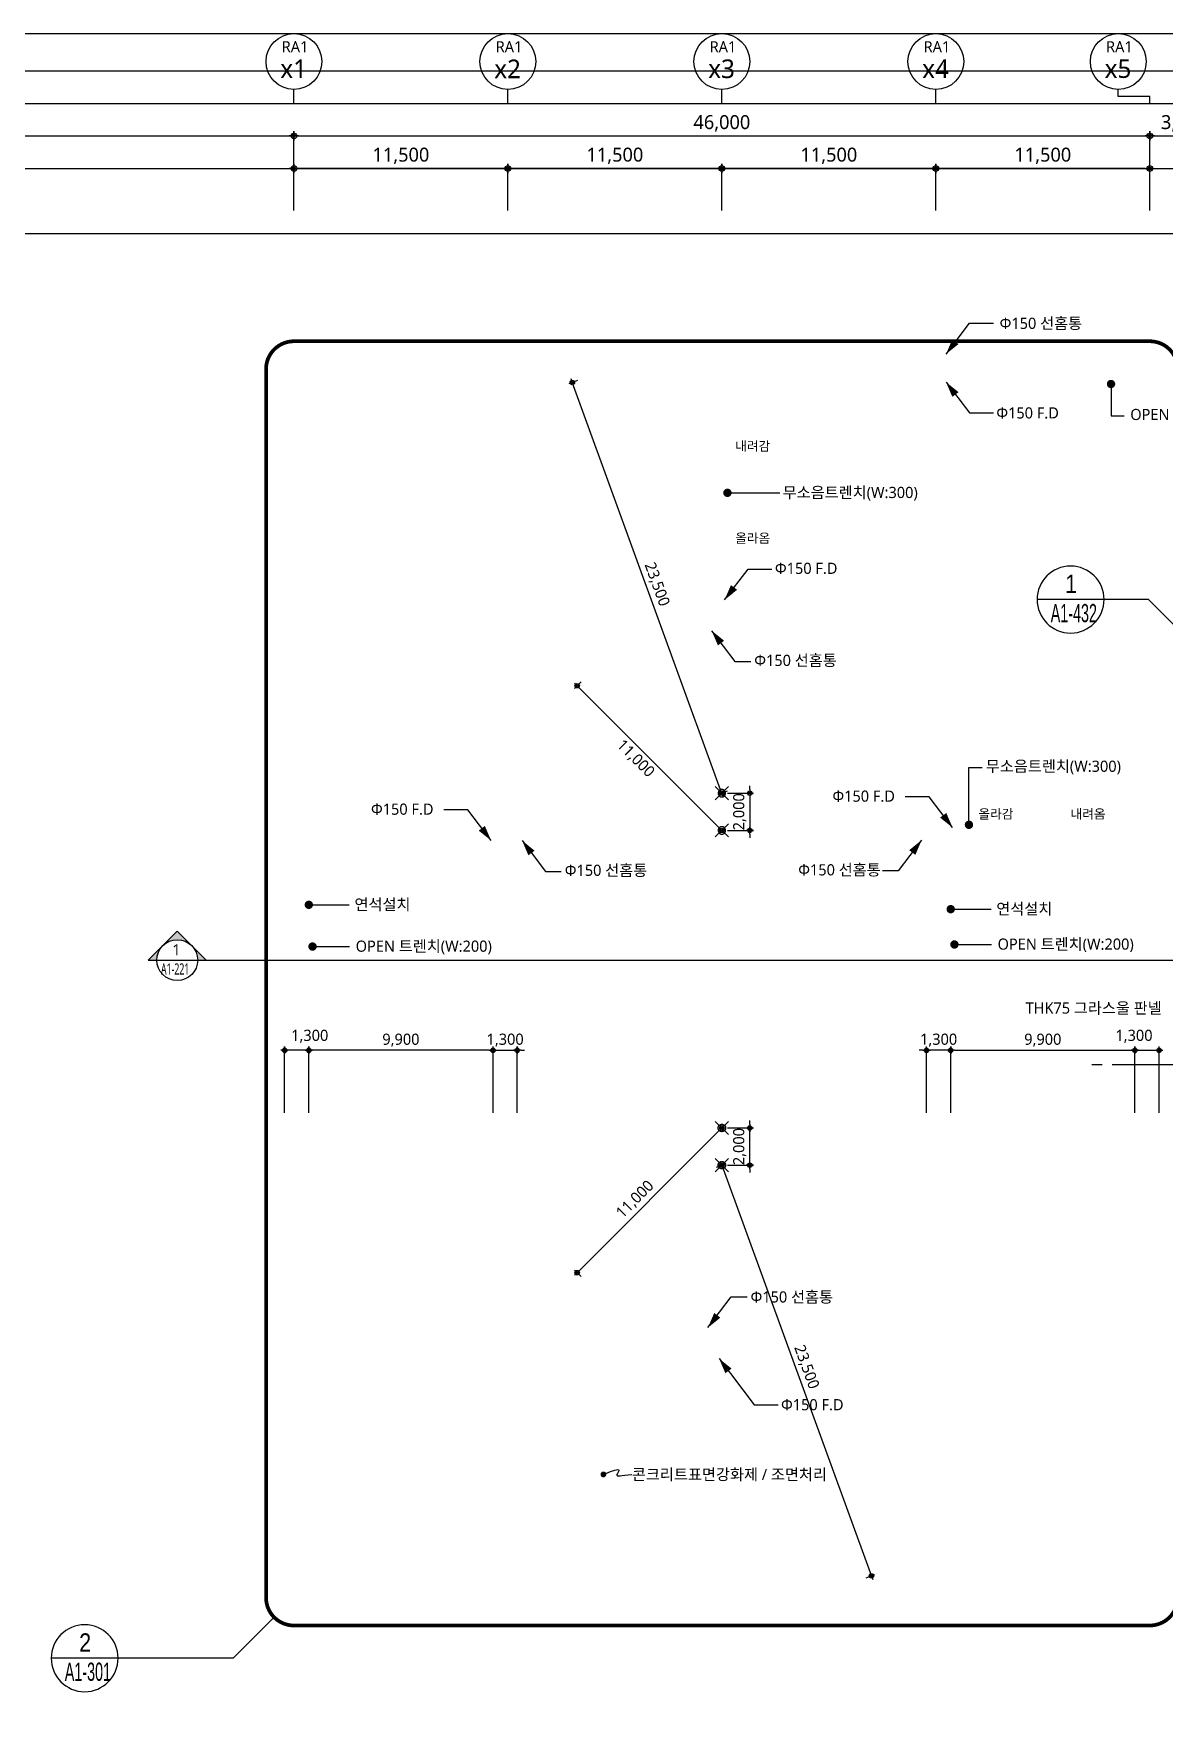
# Model space of a CAD drawing. Header units: millimetres. Extents: x 45782458 to 46215946, y 191740 to 1509539.
# Drawn here: x 45834283 to 45895054, y 670966 to 761440 of the extents above; entities that cross this region are included whole.
import ezdxf
from ezdxf.enums import TextEntityAlignment as Align

# ---------------------------------------------------------------- set-up
doc = ezdxf.new("R2010")
doc.units = ezdxf.units.MM
doc.header["$LTSCALE"] = 1000
doc.header["$MEASUREMENT"] = 0
doc.header["$PDSIZE"] = -10
doc.linetypes.add('HID', pattern=[2.5, 1.5, -1])
doc.linetypes.add('SYM$0$DASHDOT', pattern=[1, 0.5, -0.25, 0, -0.25])
doc.layers.get('0').update_dxf_attribs({"linetype": 'CONTINUOUS'})
doc.layers.get('Defpoints').update_dxf_attribs({"color": 171, "linetype": 'CONTINUOUS'})
for name, color, linetype in [('DIM', 7, 'CONTINUOUS'), ('LED', 7, 'CONTINUOUS'), ('NDIM', 7, 'CONTINUOUS'), ('SYM', 7, 'CONTINUOUS'), ('SYM(AXIS)', 7, 'CONTINUOUS'), ('SYM(STAIR)', 251, 'CONTINUOUS'), ('TEXT(AXIS)', 2, 'CONTINUOUS'), ('TEXT(MIN)', 7, 'CONTINUOUS'), ('TEXT(노트)', 7, 'CONTINUOUS'), ('구간정리', 6, 'CONTINUOUS'), ('구간정리-TEXT', 3, 'CONTINUOUS')]:
    doc.layers.add(name, color=color, linetype=linetype)
doc.styles.add('CGS', font='cgse', dxfattribs={"bigfont": 'cgs'})
doc.styles.add('SYM$0$ARIAL', font='arial.ttf')
doc.styles.add('SYM$0$돋움', font='', dxfattribs={"width": 0.9})
doc.styles.add('TE', font='malgun_0.ttf')
doc.styles.add('궁서체', font='')
doc.styles.add('나눔바른고딕', font='NanumBarunGothic.ttf')
doc.styles.get('SYM$0$돋움').set_extended_font_data('Dotum')
doc.styles.get('궁서체').set_extended_font_data('GungsuhChe')
doc.dimstyles.new('BA', dxfattribs={"dimscale": 500, "dimtxt": 3, "dimasz": 1, "dimexe": 1, "dimexo": 5, "dimgap": 0.9, "dimtad": 1, "dimdec": 0, "dimdsep": 46, "dimlunit": 6, "dimtxsty": 'TE', "dimblk": 'DDD', "dimcen": 2.5, "dimclrd": 256, "dimclre": 256, "dimclrt": 3, "dimazin": 2, "dimtfac": 1, "dimtdec": 0, "dimtix": 1, "dimtmove": 2, "dimatfit": 3, "dimldrblk": 'DDD', "dimfxl": 1, "dimtolj": 1, "dimtzin": 0, "dimarcsym": 2})
doc.dimstyles.new('CPDIM1', dxfattribs={"dimtxt": 3, "dimasz": 2.5, "dimexe": 1.25, "dimexo": 5, "dimgap": 1.5, "dimtad": 1, "dimdec": 0, "dimzin": 1, "dimdsep": 46, "dimlunit": 6, "dimtxsty": '궁서체', "dimblk1": 'Z_DOT', "dimblk2": 'Z_DOT', "dimsah": 1, "dimcen": 2.5, "dimadec": 0, "dimazin": 0, "dimtfac": 1, "dimtdec": 0, "dimtix": 1, "dimtmove": 2, "dimatfit": 3, "dimldrblk": 'Z_DOT', "dimfxl": 1, "dimtolj": 1, "dimtzin": 1, "dimarcsym": 0})

# ---------------------------------------------------------------- blocks, each defined once
blk = doc.blocks.new('DDD')
at = {"layer": 'DIM', "color": 0}
for p, q in [((-1, 0), (1, 0)), ((0, -1), (0, 1))]:
    blk.add_line(p, q, dxfattribs=at)
for radius in [0.6, 0.3]:
    blk.add_circle((0, 0), radius, dxfattribs=at)
blk = doc.blocks.new('*D235')
at = {"layer": 'Defpoints', "color": 0, "ltscale": 0.4, "transparency": 16777216}
for p in [(45882772, 754190), (45882772, 750690), (45894272, 750690)]:
    blk.add_point(p, dxfattribs=at)
at = {"layer": 'NDIM', "lineweight": -2, "ltscale": 0.4, "transparency": 16777216}
for p, q in [((45882772, 751940), (45882772, 754440)), ((45894022, 754190), (45883022, 754190)), ((45894272, 751940), (45894272, 754440))]:
    blk.add_line(p, q, dxfattribs=at)
at = {"layer": 'NDIM', "lineweight": -2, "ltscale": 0.4, "transparency": 16777216, "xscale": 250, "yscale": 250, "zscale": 250, "rotation": 180}
blk.add_blockref('DDD', (45882772, 754190), dxfattribs=at)
at = {"layer": 'NDIM', "lineweight": -2, "ltscale": 0.4, "transparency": 16777216, "xscale": 250, "yscale": 250, "zscale": 250}
blk.add_blockref('DDD', (45894272, 754190), dxfattribs=at)
at = {"layer": 'NDIM', "color": 3, "ltscale": 0.4, "transparency": 16777216, "insert": (45888522, 754868), "char_height": 750, "attachment_point": 5, "style": 'TE'}
blk.add_mtext('\\A1;11,500', dxfattribs=at)
blk = doc.blocks.new('*D236')
at = {"layer": 'Defpoints', "color": 0, "ltscale": 0.4, "transparency": 16777216}
for p in [(45871272, 754190), (45871272, 750690), (45882772, 750690)]:
    blk.add_point(p, dxfattribs=at)
at = {"layer": 'NDIM', "lineweight": -2, "ltscale": 0.4, "transparency": 16777216}
for p, q in [((45871272, 751940), (45871272, 754440)), ((45882522, 754190), (45871522, 754190)), ((45882772, 751940), (45882772, 754440))]:
    blk.add_line(p, q, dxfattribs=at)
at = {"layer": 'NDIM', "lineweight": -2, "ltscale": 0.4, "transparency": 16777216, "xscale": 250, "yscale": 250, "zscale": 250, "rotation": 180}
blk.add_blockref('DDD', (45871272, 754190), dxfattribs=at)
at = {"layer": 'NDIM', "lineweight": -2, "ltscale": 0.4, "transparency": 16777216, "xscale": 250, "yscale": 250, "zscale": 250}
blk.add_blockref('DDD', (45882772, 754190), dxfattribs=at)
at = {"layer": 'NDIM', "color": 3, "ltscale": 0.4, "transparency": 16777216, "insert": (45877022, 754868), "char_height": 750, "attachment_point": 5, "style": 'TE'}
blk.add_mtext('\\A1;11,500', dxfattribs=at)
blk = doc.blocks.new('*D237')
at = {"layer": 'Defpoints', "color": 0, "ltscale": 0.4, "transparency": 16777216}
for p in [(45859772, 754190), (45859772, 750690), (45871272, 750690)]:
    blk.add_point(p, dxfattribs=at)
at = {"layer": 'NDIM', "lineweight": -2, "ltscale": 0.4, "transparency": 16777216}
for p, q in [((45859772, 751940), (45859772, 754440)), ((45871022, 754190), (45860022, 754190)), ((45871272, 751940), (45871272, 754440))]:
    blk.add_line(p, q, dxfattribs=at)
at = {"layer": 'NDIM', "lineweight": -2, "ltscale": 0.4, "transparency": 16777216, "xscale": 250, "yscale": 250, "zscale": 250, "rotation": 180}
blk.add_blockref('DDD', (45859772, 754190), dxfattribs=at)
at = {"layer": 'NDIM', "lineweight": -2, "ltscale": 0.4, "transparency": 16777216, "xscale": 250, "yscale": 250, "zscale": 250}
blk.add_blockref('DDD', (45871272, 754190), dxfattribs=at)
at = {"layer": 'NDIM', "color": 3, "ltscale": 0.4, "transparency": 16777216, "insert": (45865522, 754868), "char_height": 750, "attachment_point": 5, "style": 'TE'}
blk.add_mtext('\\A1;11,500', dxfattribs=at)
blk = doc.blocks.new('*D238')
at = {"layer": 'Defpoints', "color": 0, "ltscale": 0.4, "transparency": 16777216}
for p in [(45848272, 754190), (45848272, 750690), (45859772, 750690)]:
    blk.add_point(p, dxfattribs=at)
at = {"layer": 'NDIM', "lineweight": -2, "ltscale": 0.4, "transparency": 16777216}
for p, q in [((45848272, 751940), (45848272, 754440)), ((45859522, 754190), (45848522, 754190)), ((45859772, 751940), (45859772, 754440))]:
    blk.add_line(p, q, dxfattribs=at)
at = {"layer": 'NDIM', "lineweight": -2, "ltscale": 0.4, "transparency": 16777216, "xscale": 250, "yscale": 250, "zscale": 250, "rotation": 180}
blk.add_blockref('DDD', (45848272, 754190), dxfattribs=at)
at = {"layer": 'NDIM', "lineweight": -2, "ltscale": 0.4, "transparency": 16777216, "xscale": 250, "yscale": 250, "zscale": 250}
blk.add_blockref('DDD', (45859772, 754190), dxfattribs=at)
at = {"layer": 'NDIM', "color": 3, "ltscale": 0.4, "transparency": 16777216, "insert": (45854022, 754868), "char_height": 750, "attachment_point": 5, "style": 'TE'}
blk.add_mtext('\\A1;11,500', dxfattribs=at)
blk = doc.blocks.new('*D239')
at = {"layer": 'Defpoints', "color": 0, "ltscale": 0.4, "transparency": 16777216}
for p in [(45894272, 755940), (45848272, 750690), (45894272, 750690)]:
    blk.add_point(p, dxfattribs=at)
at = {"layer": 'NDIM', "lineweight": -2, "ltscale": 0.4, "transparency": 16777216}
for p, q in [((45848272, 751940), (45848272, 756190)), ((45848522, 755940), (45894022, 755940)), ((45894272, 751940), (45894272, 756190))]:
    blk.add_line(p, q, dxfattribs=at)
at = {"layer": 'NDIM', "lineweight": -2, "ltscale": 0.4, "transparency": 16777216, "xscale": 250, "yscale": 250, "zscale": 250, "rotation": 180}
blk.add_blockref('DDD', (45848272, 755940), dxfattribs=at)
at = {"layer": 'NDIM', "lineweight": -2, "ltscale": 0.4, "transparency": 16777216, "xscale": 250, "yscale": 250, "zscale": 250}
blk.add_blockref('DDD', (45894272, 755940), dxfattribs=at)
at = {"layer": 'NDIM', "color": 3, "ltscale": 0.4, "transparency": 16777216, "insert": (45871272, 756616), "char_height": 750, "attachment_point": 5, "style": 'TE'}
blk.add_mtext('\\A1;46,000', dxfattribs=at)
blk = doc.blocks.new('*D240')
at = {"layer": 'Defpoints', "color": 0, "ltscale": 0.4, "transparency": 16777216}
for p in [(45897972, 755940), (45894272, 750690), (45897972, 750690)]:
    blk.add_point(p, dxfattribs=at)
at = {"layer": 'NDIM', "lineweight": -2, "ltscale": 0.4, "transparency": 16777216}
for p, q in [((45894272, 751940), (45894272, 756190)), ((45894522, 755940), (45897722, 755940)), ((45897972, 751940), (45897972, 756190))]:
    blk.add_line(p, q, dxfattribs=at)
at = {"layer": 'NDIM', "lineweight": -2, "ltscale": 0.4, "transparency": 16777216, "xscale": 250, "yscale": 250, "zscale": 250, "rotation": 180}
blk.add_blockref('DDD', (45894272, 755940), dxfattribs=at)
at = {"layer": 'NDIM', "lineweight": -2, "ltscale": 0.4, "transparency": 16777216, "xscale": 250, "yscale": 250, "zscale": 250}
blk.add_blockref('DDD', (45897972, 755940), dxfattribs=at)
at = {"layer": 'NDIM', "color": 3, "ltscale": 0.4, "transparency": 16777216, "insert": (45896122, 756616), "char_height": 750, "attachment_point": 5, "style": 'TE'}
blk.add_mtext('\\A1;3,700', dxfattribs=at)
blk = doc.blocks.new('A$C2F20087E')
at = {"layer": 'SYM(AXIS)'}
blk.add_line((600, 0), (600, 300), dxfattribs=at)
blk.add_circle((600, 900), 600, dxfattribs=at)
blk = doc.blocks.new('Z_DOT')
at = {"layer": 'DIM', "color": 0}
for p, q in [((-1, 0), (1, 0)), ((0, -1), (0, 1))]:
    blk.add_line(p, q, dxfattribs=at)
for radius in [0.5, 0.25]:
    blk.add_circle((0, 0), radius, dxfattribs=at)
blk = doc.blocks.new('A$C3FE61B3A')
at = {"layer": 'SYM(STAIR)', "color": 2, "linetype": 'HID'}
for points in [[(0, 707), (707, 0)], [(0, 0), (707, 707)]]:
    blk.add_lwpolyline(points, dxfattribs=at)
blk.add_circle((354, 354), 200, dxfattribs=at)
blk = doc.blocks.new('*D1123')
at = {"layer": 'Defpoints', "color": 0, "ltscale": 0.4, "transparency": 16777216}
for p in [(45871272, 702601), (45863494, 694823), (45863494, 694823)]:
    blk.add_point(p, dxfattribs=at)
at = {"layer": 'NDIM', "lineweight": -2, "ltscale": 0.4, "transparency": 16777216}
for p, q in [((45871131, 702460), (45863636, 694965)), ((45871484, 702389), (45871414, 702460)), ((45863706, 694611), (45863636, 694682))]:
    blk.add_line(p, q, dxfattribs=at)
at = {"layer": 'NDIM', "lineweight": -2, "ltscale": 0.4, "transparency": 16777216, "xscale": 200, "yscale": 200, "zscale": 200}
for p, rotation in [((45871272, 702601), 44.99998819458615), ((45863494, 694823), 224.9999881945861)]:
    blk.add_blockref('DDD', p, dxfattribs=dict(at, rotation=rotation))
at = {"layer": 'NDIM', "color": 3, "ltscale": 0.4, "transparency": 16777216, "insert": (45866622, 698749), "char_height": 600, "attachment_point": 5, "rotation": 44.99999, "style": 'TE'}
blk.add_mtext('\\A1;11,000', dxfattribs=at)
blk = doc.blocks.new('*D1124')
at = {"layer": 'Defpoints', "color": 0, "ltscale": 0.4, "transparency": 16777216}
for p in [(45871272, 702601), (45872772, 702601), (45871272, 700601)]:
    blk.add_point(p, dxfattribs=at)
at = {"layer": 'NDIM', "lineweight": -2, "ltscale": 0.4, "transparency": 16777216}
for p, q in [((45872772, 702801), (45872772, 703001)), ((45871572, 702601), (45872972, 702601)), ((45872772, 700601), (45872772, 702601)), ((45871572, 700601), (45872972, 700601)), ((45872772, 700401), (45872772, 700201))]:
    blk.add_line(p, q, dxfattribs=at)
at = {"layer": 'NDIM', "lineweight": -2, "ltscale": 0.4, "transparency": 16777216, "xscale": 200, "yscale": 200, "zscale": 200}
for p, rotation in [((45872772, 702601), 270), ((45872772, 700601), 90)]:
    blk.add_blockref('DDD', p, dxfattribs=dict(at, rotation=rotation))
at = {"layer": 'NDIM', "color": 3, "ltscale": 0.4, "transparency": 16777216, "insert": (45872232, 701601), "char_height": 600, "attachment_point": 5, "rotation": 90, "style": 'TE'}
blk.add_mtext('\\A1;2,000', dxfattribs=at)
blk = doc.blocks.new('*D1125')
at = {"layer": 'Defpoints', "color": 0, "ltscale": 0.4, "transparency": 16777216}
for p in [(45871272, 700601), (45879310, 678519), (45879310, 678519)]:
    blk.add_point(p, dxfattribs=at)
at = {"layer": 'NDIM', "lineweight": -2, "ltscale": 0.4, "transparency": 16777216}
for p, q in [((45870990, 700499), (45871084, 700533)), ((45871341, 700413), (45879241, 678706)), ((45879028, 678416), (45879122, 678450))]:
    blk.add_line(p, q, dxfattribs=at)
at = {"layer": 'NDIM', "lineweight": -2, "ltscale": 0.4, "transparency": 16777216, "xscale": 200, "yscale": 200, "zscale": 200}
for p, rotation in [((45871272, 700601), 109.9999475570567), ((45879310, 678519), 289.9999475570568)]:
    blk.add_blockref('DDD', p, dxfattribs=dict(at, rotation=rotation))
at = {"layer": 'NDIM', "color": 3, "ltscale": 0.4, "transparency": 16777216, "insert": (45875799, 689745), "char_height": 600, "attachment_point": 5, "rotation": 289.99995, "style": 'TE'}
blk.add_mtext('\\A1;23,500', dxfattribs=at)
blk = doc.blocks.new('*D1126')
at = {"layer": 'Defpoints', "color": 0, "ltscale": 0.4, "transparency": 16777216}
for p in [(45863494, 726380), (45863494, 726380), (45871272, 718601)]:
    blk.add_point(p, dxfattribs=at)
at = {"layer": 'NDIM', "lineweight": -2, "ltscale": 0.4, "transparency": 16777216}
for p, q in [((45863706, 726592), (45863636, 726521)), ((45871131, 718743), (45863636, 726238)), ((45871484, 718813), (45871414, 718743))]:
    blk.add_line(p, q, dxfattribs=at)
at = {"layer": 'NDIM', "lineweight": -2, "ltscale": 0.4, "transparency": 16777216, "xscale": 200, "yscale": 200, "zscale": 200}
for p, rotation in [((45863494, 726380), 135.0000118054139), ((45871272, 718601), 315.0000118054139)]:
    blk.add_blockref('DDD', p, dxfattribs=dict(at, rotation=rotation))
at = {"layer": 'NDIM', "color": 3, "ltscale": 0.4, "transparency": 16777216, "insert": (45866622, 722453), "char_height": 600, "attachment_point": 5, "rotation": 315.00001, "style": 'TE'}
blk.add_mtext('\\A1;11,000', dxfattribs=at)
blk = doc.blocks.new('*D1127')
at = {"layer": 'Defpoints', "color": 0, "ltscale": 0.4, "transparency": 16777216}
for p in [(45871272, 720601), (45871272, 718601), (45872772, 718601)]:
    blk.add_point(p, dxfattribs=at)
at = {"layer": 'NDIM', "lineweight": -2, "ltscale": 0.4, "transparency": 16777216}
for p, q in [((45871572, 720601), (45872972, 720601)), ((45872772, 720801), (45872772, 721001)), ((45872772, 720601), (45872772, 718601)), ((45871572, 718601), (45872972, 718601)), ((45872772, 718401), (45872772, 718201))]:
    blk.add_line(p, q, dxfattribs=at)
at = {"layer": 'NDIM', "lineweight": -2, "ltscale": 0.4, "transparency": 16777216, "xscale": 200, "yscale": 200, "zscale": 200}
for p, rotation in [((45872772, 720601), 270), ((45872772, 718601), 90)]:
    blk.add_blockref('DDD', p, dxfattribs=dict(at, rotation=rotation))
at = {"layer": 'NDIM', "color": 3, "ltscale": 0.4, "transparency": 16777216, "insert": (45872232, 719601), "char_height": 600, "attachment_point": 5, "rotation": 90, "style": 'TE'}
blk.add_mtext('\\A1;2,000', dxfattribs=at)
blk = doc.blocks.new('*D1128')
at = {"layer": 'Defpoints', "color": 0, "ltscale": 0.4, "transparency": 16777216}
for p in [(45863235, 742684), (45863235, 742684), (45871272, 720601)]:
    blk.add_point(p, dxfattribs=at)
at = {"layer": 'NDIM', "lineweight": -2, "ltscale": 0.4, "transparency": 16777216}
for p, q in [((45871204, 720789), (45863303, 742496)), ((45863517, 742787), (45863423, 742753)), ((45871554, 720704), (45871460, 720670))]:
    blk.add_line(p, q, dxfattribs=at)
at = {"layer": 'NDIM', "lineweight": -2, "ltscale": 0.4, "transparency": 16777216, "xscale": 200, "yscale": 200, "zscale": 200}
for p, rotation in [((45863235, 742684), 109.9999475570567), ((45871272, 720601), 289.9999475570568)]:
    blk.add_blockref('DDD', p, dxfattribs=dict(at, rotation=rotation))
at = {"layer": 'NDIM', "color": 3, "ltscale": 0.4, "transparency": 16777216, "insert": (45867761, 731827), "char_height": 600, "attachment_point": 5, "rotation": 289.99995, "style": 'TE'}
blk.add_mtext('\\A1;23,500', dxfattribs=at)
blk = doc.blocks.new('*D1129')
at = {"layer": 'Defpoints', "color": 0, "ltscale": 0.4, "transparency": 16777216}
for p in [(45893472, 706779), (45883572, 703113), (45893472, 703113)]:
    blk.add_point(p, dxfattribs=at)
at = {"layer": 'NDIM', "lineweight": -2, "ltscale": 0.4, "transparency": 16777216}
for p, q in [((45883572, 703413), (45883572, 706979)), ((45883772, 706779), (45893272, 706779)), ((45893472, 703413), (45893472, 706979))]:
    blk.add_line(p, q, dxfattribs=at)
at = {"layer": 'NDIM', "lineweight": -2, "ltscale": 0.4, "transparency": 16777216, "xscale": 200, "yscale": 200, "zscale": 200, "rotation": 180}
blk.add_blockref('DDD', (45883572, 706779), dxfattribs=at)
at = {"layer": 'NDIM', "lineweight": -2, "ltscale": 0.4, "transparency": 16777216, "xscale": 200, "yscale": 200, "zscale": 200}
blk.add_blockref('DDD', (45893472, 706779), dxfattribs=at)
at = {"layer": 'NDIM', "color": 3, "ltscale": 0.4, "transparency": 16777216, "insert": (45888522, 707320), "char_height": 600, "attachment_point": 5, "style": 'TE'}
blk.add_mtext('\\A1;9,900', dxfattribs=at)
blk = doc.blocks.new('*D1130')
at = {"layer": 'Defpoints', "color": 0, "ltscale": 0.4, "transparency": 16777216}
for p in [(45882272, 706779), (45882272, 703113), (45883572, 703113)]:
    blk.add_point(p, dxfattribs=at)
at = {"layer": 'NDIM', "lineweight": -2, "ltscale": 0.4, "transparency": 16777216}
for p, q in [((45882072, 706779), (45881872, 706779)), ((45882272, 703413), (45882272, 706979)), ((45883572, 706779), (45882272, 706779)), ((45883572, 703413), (45883572, 706979)), ((45883772, 706779), (45883972, 706779))]:
    blk.add_line(p, q, dxfattribs=at)
at = {"layer": 'NDIM', "lineweight": -2, "ltscale": 0.4, "transparency": 16777216, "xscale": 200, "yscale": 200, "zscale": 200}
blk.add_blockref('DDD', (45882272, 706779), dxfattribs=at)
at = {"layer": 'NDIM', "lineweight": -2, "ltscale": 0.4, "transparency": 16777216, "xscale": 200, "yscale": 200, "zscale": 200, "rotation": 180}
blk.add_blockref('DDD', (45883572, 706779), dxfattribs=at)
at = {"layer": 'NDIM', "color": 3, "ltscale": 0.4, "transparency": 16777216, "insert": (45882922, 707321), "char_height": 600, "attachment_point": 5, "style": 'TE'}
blk.add_mtext('\\A1;1,300', dxfattribs=at)
blk = doc.blocks.new('*D1131')
at = {"layer": 'Defpoints', "color": 0, "ltscale": 0.4, "transparency": 16777216}
for p in [(45894772, 706779), (45893472, 703113), (45894772, 703113)]:
    blk.add_point(p, dxfattribs=at)
at = {"layer": 'NDIM', "lineweight": -2, "ltscale": 0.4, "transparency": 16777216}
for p, q in [((45893472, 703413), (45893472, 706979)), ((45893672, 706779), (45894572, 706779)), ((45894772, 703413), (45894772, 706979))]:
    blk.add_line(p, q, dxfattribs=at)
at = {"layer": 'NDIM', "lineweight": -2, "ltscale": 0.4, "transparency": 16777216, "xscale": 200, "yscale": 200, "zscale": 200, "rotation": 180}
blk.add_blockref('DDD', (45893472, 706779), dxfattribs=at)
at = {"layer": 'NDIM', "lineweight": -2, "ltscale": 0.4, "transparency": 16777216, "xscale": 200, "yscale": 200, "zscale": 200}
blk.add_blockref('DDD', (45894772, 706779), dxfattribs=at)
at = {"layer": 'NDIM', "color": 3, "ltscale": 0.4, "transparency": 16777216, "insert": (45893422, 707529), "char_height": 600, "attachment_point": 5, "style": 'TE'}
blk.add_mtext('\\A1;1,300', dxfattribs=at)
blk = doc.blocks.new('*D1120')
at = {"layer": 'Defpoints', "color": 0, "ltscale": 0.4, "transparency": 16777216}
for p in [(45849072, 706779), (45849072, 703113), (45858972, 703113)]:
    blk.add_point(p, dxfattribs=at)
at = {"layer": 'NDIM', "lineweight": -2, "ltscale": 0.4, "transparency": 16777216}
for p, q in [((45849072, 703413), (45849072, 706979)), ((45858772, 706779), (45849272, 706779)), ((45858972, 703413), (45858972, 706979))]:
    blk.add_line(p, q, dxfattribs=at)
at = {"layer": 'NDIM', "lineweight": -2, "ltscale": 0.4, "transparency": 16777216, "xscale": 200, "yscale": 200, "zscale": 200, "rotation": 180}
blk.add_blockref('DDD', (45849072, 706779), dxfattribs=at)
at = {"layer": 'NDIM', "lineweight": -2, "ltscale": 0.4, "transparency": 16777216, "xscale": 200, "yscale": 200, "zscale": 200}
blk.add_blockref('DDD', (45858972, 706779), dxfattribs=at)
at = {"layer": 'NDIM', "color": 3, "ltscale": 0.4, "transparency": 16777216, "insert": (45854022, 707320), "char_height": 600, "attachment_point": 5, "style": 'TE'}
blk.add_mtext('\\A1;9,900', dxfattribs=at)
blk = doc.blocks.new('*D1121')
at = {"layer": 'Defpoints', "color": 0, "ltscale": 0.4, "transparency": 16777216}
for p in [(45860272, 706779), (45858972, 703113), (45860272, 703113)]:
    blk.add_point(p, dxfattribs=at)
at = {"layer": 'NDIM', "lineweight": -2, "ltscale": 0.4, "transparency": 16777216}
for p, q in [((45858772, 706779), (45858572, 706779)), ((45858972, 703413), (45858972, 706979)), ((45858972, 706779), (45860272, 706779)), ((45860272, 703413), (45860272, 706979)), ((45860472, 706779), (45860672, 706779))]:
    blk.add_line(p, q, dxfattribs=at)
at = {"layer": 'NDIM', "lineweight": -2, "ltscale": 0.4, "transparency": 16777216, "xscale": 200, "yscale": 200, "zscale": 200}
blk.add_blockref('DDD', (45858972, 706779), dxfattribs=at)
at = {"layer": 'NDIM', "lineweight": -2, "ltscale": 0.4, "transparency": 16777216, "xscale": 200, "yscale": 200, "zscale": 200, "rotation": 180}
blk.add_blockref('DDD', (45860272, 706779), dxfattribs=at)
at = {"layer": 'NDIM', "color": 3, "ltscale": 0.4, "transparency": 16777216, "insert": (45859622, 707321), "char_height": 600, "attachment_point": 5, "style": 'TE'}
blk.add_mtext('\\A1;1,300', dxfattribs=at)
blk = doc.blocks.new('*D1122')
at = {"layer": 'Defpoints', "color": 0, "ltscale": 0.4, "transparency": 16777216}
for p in [(45847772, 706779), (45847772, 703113), (45849072, 703113)]:
    blk.add_point(p, dxfattribs=at)
at = {"layer": 'NDIM', "lineweight": -2, "ltscale": 0.4, "transparency": 16777216}
for p, q in [((45847772, 703413), (45847772, 706979)), ((45848872, 706779), (45847972, 706779)), ((45849072, 703413), (45849072, 706979))]:
    blk.add_line(p, q, dxfattribs=at)
at = {"layer": 'NDIM', "lineweight": -2, "ltscale": 0.4, "transparency": 16777216, "xscale": 200, "yscale": 200, "zscale": 200, "rotation": 180}
blk.add_blockref('DDD', (45847772, 706779), dxfattribs=at)
at = {"layer": 'NDIM', "lineweight": -2, "ltscale": 0.4, "transparency": 16777216, "xscale": 200, "yscale": 200, "zscale": 200}
blk.add_blockref('DDD', (45849072, 706779), dxfattribs=at)
at = {"layer": 'NDIM', "color": 3, "ltscale": 0.4, "transparency": 16777216, "insert": (45849122, 707529), "char_height": 600, "attachment_point": 5, "style": 'TE'}
blk.add_mtext('\\A1;1,300', dxfattribs=at)
blk = doc.blocks.new('SYM$0$det-tar-wi')
at = {"layer": '구간정리', "ltscale": 0.2}
blk.add_line((0, 0), (11, 0), dxfattribs=at)
blk.add_circle((5.5, 0), 5.5, dxfattribs=at)
at = {"layer": '구간정리-TEXT', "color": 3, "style": 'SYM$0$ARIAL'}
blk.add_attdef('2', text='', height=3, dxfattribs=at).set_placement((5.5, 2.58), align=Align.MIDDLE_CENTER)
at = {"layer": '구간정리-TEXT', "color": 3, "style": 'SYM$0$ARIAL', "width": 0.6}
blk.add_attdef('A1.00', text='', height=3, dxfattribs=at).set_placement((5.57, -2.22), align=Align.MIDDLE_CENTER)

msp = doc.modelspace()

# ---------------------------------------------------------------- hatches: boundary and pattern name
at = {"layer": 'SYM'}
h = msp.add_hatch(color=256, dxfattribs=at)
h.paths.add_polyline_path([(45841998.8, 713182), (45841221, 712404.2, -0.4142136), (45842776.6, 712404.2)])
h.paths.add_polyline_path([(45841221, 712404.2), (45840443.1, 711626.3), (45840898.8, 711626.3, -0.1989124)])
h.paths.add_polyline_path([(45842776.6, 712404.2, -0.1989124), (45843098.8, 711626.3), (45843554.4, 711626.3)])

# ---------------------------------------------------------------- linework, layer by layer
msp.add_line((45840898.8, 711626.3), (45843098.8, 711626.3))
at = {"layer": 'Defpoints'}
msp.add_line((45853593.1, 711626.3), (45966972.3, 711626.3), dxfattribs=at)
for points in [[(45977722.3, 623740.2), (45801022.3, 623740.2), (45801022.3, 761440.2), (45977722.3, 761440.2)], [(45975722.3, 625740.2), (45803022.3, 625740.2), (45803022.3, 759440.2), (45975722.3, 759440.2)], [(45973972.3, 627490.2), (45804772.3, 627490.2), (45804772.3, 757690.2), (45973972.3, 757690.2)], [(45972222.3, 629240.2), (45806522.3, 629240.2), (45806522.3, 755940.2), (45972222.3, 755940.2)], [(45970472.3, 630990.2), (45808272.3, 630990.2), (45808272.3, 754190.2), (45970472.3, 754190.2)], [(45966972.3, 634490.2), (45811772.3, 634490.2), (45811772.3, 750690.2), (45966972.3, 750690.2)], [(45966972.3, 634490.2), (45824022.3, 634490.2), (45824022.3, 750690.2), (45966972.3, 750690.2)]]:
    msp.add_lwpolyline(points, close=True, dxfattribs=at)
at = {"layer": 'LED'}
for points in [[(45883322.3, 744213.8), (45884577, 745866.5), (45885864.9, 745866.5)], [(45883322.3, 742701.3), (45884577, 741048.6), (45885864.9, 741048.6)], [(45871422.3, 731000.4), (45872677, 732653.1), (45873964.9, 732653.1)], [(45870722.3, 729337.9), (45871977, 727685.2), (45872825.1, 727685.2)], [(45883672.3, 718751.3), (45882417.6, 720404), (45881129.7, 720404)], [(45858872.3, 718051.4), (45857617.6, 719704.1), (45856329.7, 719704.1)], [(45860534.8, 718051.4), (45861789.5, 716398.7), (45862637.6, 716398.7)], [(45882009.8, 718076.3), (45880755.1, 716423.6), (45879907, 716423.6)], [(45870522.3, 691864.8), (45871777, 693517.5), (45872625.1, 693517.5)], [(45871122.3, 690202.3), (45873004.3, 687723.2), (45874292.3, 687723.2)], [(45864906.5, 683972.7), (45865278.4, 684127.8), (45865525, 684211.4), (45865668.6, 684237.1), (45865731.8, 684218.3), (45865737.2, 684168.5), (45865707.3, 684101.1), (45865664.6, 684029.7), (45865631.7, 683967.6), (45865627.1, 683925.5), (45865654.1, 683902.7), (45865711.9, 683895.7), (45865799.8, 683900.9), (45865917.1, 683914.7), (45866063, 683933.7), (45866236.7, 683954.2), (45866437.7, 683972.7)]]:
    msp.add_lwpolyline(points, dxfattribs=at)
at = {"layer": 'LED', "const_width": 156.2}
msp.add_lwpolyline([(45864906.5, 684050.8, -1), (45864906.5, 683894.6, -1)], format="xyb", close=True, dxfattribs=at)
at = {"layer": 'LED'}
for points in [[(45883322.3, 744213.8), (45883992.1, 744751.6), (45883660.3, 745003.5)], [(45883322.3, 742701.3), (45883992.1, 742163.6), (45883660.3, 741911.6)], [(45871422.3, 731000.4), (45872092.1, 731538.2), (45871760.3, 731790.1)], [(45870722.3, 729337.9), (45871392.1, 728800.2), (45871060.3, 728548.2)], [(45883672.3, 718751.3), (45883002.5, 719289.1), (45883334.4, 719541)], [(45858872.3, 718051.4), (45858202.5, 718589.1), (45858534.4, 718841.1)], [(45860534.8, 718051.4), (45861204.6, 717513.6), (45860872.8, 717261.6)], [(45882009.8, 718076.3), (45881340, 717538.6), (45881671.9, 717286.6)], [(45870522.3, 691864.8), (45871192.1, 692402.5), (45870860.3, 692654.5)], [(45871122.3, 690202.3), (45871792.1, 689664.5), (45871460.3, 689412.6)]]:
    msp.add_solid(points, dxfattribs=at)
at = {"layer": 'SYM'}
for p, q in [((45840443.1, 711626.3), (45841998.8, 713182)), ((45843554.4, 711626.3), (45841998.8, 713182)), ((45840443.1, 711626.3), (45840898.8, 711626.3)), ((45843098.8, 711626.3), (45853593.1, 711626.3)), ((45854143.1, 711626.3), (45854693.1, 711626.3)), ((45891708.5, 705995), (45891158.5, 705995)), ((45901446.9, 705995), (45892258.5, 705995))]:
    msp.add_line(p, q, dxfattribs=at)
msp.add_circle((45841998.8, 711626.3), 1100, dxfattribs=at)
at = {"layer": 'SYM(AXIS)'}
msp.add_lwpolyline([(45894272.3, 757690.2), (45894272.3, 758065.2), (45892579, 758065.2), (45892579, 758440.2)], dxfattribs=at)
msp.add_circle((45892579, 759940.2), 1500, dxfattribs=at)
at = {"layer": '구간정리', "linetype": 'SYM$0$DASHDOT', "ltscale": 2, "const_width": 200}
msp.add_lwpolyline([(45894272.3, 675851.3), (45848272.3, 675851.3, -0.4142136), (45846772.3, 677351.3), (45846772.3, 743401.3, -0.4142136), (45848272.3, 744901.3), (45894272.3, 744901.3, -0.4142136), (45895772.3, 743401.3), (45895772.3, 677351.3, -0.4142136)], format="xyb", close=True, dxfattribs=at)
at = {"layer": '구간정리', "ltscale": 0.2}
for points in [[(45896627.7, 728595.9), (45894209.8, 731013.8), (45891815.4, 731013.8)], [(45847211.7, 676290.7), (45845013.6, 674092.6), (45838823.5, 674092.6)]]:
    msp.add_lwpolyline(points, dxfattribs=at)

# ---------------------------------------------------------------- block references
at = {"xscale": 2.500000000000013, "yscale": 2.500000000000013, "zscale": 2.500000000000013}
for p in [(45846772.3, 757690.2), (45858272.3, 757690.2), (45869772.3, 757690.2), (45881272.3, 757690.2)]:
    msp.add_blockref('A$C2F20087E', p, dxfattribs=at)
at = {"xscale": -1, "rotation": 180}
for p in [(45870918.6, 720954.9), (45870918.7, 718954.9)]:
    msp.add_blockref('A$C3FE61B3A', p, dxfattribs=at)
for p in [(45870918.7, 702247.8), (45870918.6, 700247.8)]:
    msp.add_blockref('A$C3FE61B3A', p)
at = {"layer": '구간정리'}
ref = msp.add_blockref('SYM$0$det-tar-wi', (45891815.4, 731013.8), dxfattribs=dict(at, xscale=-327.2727272727273, yscale=327.2727272727273, zscale=327.2727272727273))
ref.add_attrib('A1.00', 'A1-432', dxfattribs={"layer": '구간정리-TEXT', "color": 3, "height": 981.82, "style": 'SYM$0$돋움', "width": 0.6}).set_placement((45890190, 730286.2), align=Align.MIDDLE_CENTER)
ref.add_attrib('2', '1', dxfattribs={"layer": '구간정리-TEXT', "color": 3, "height": 981.8, "style": 'SYM$0$돋움', "width": 0.9}).set_placement((45890042.9, 731859.3), align=Align.MIDDLE_CENTER)
ref = msp.add_blockref('SYM$0$det-tar-wi', (45838823.5, 674092.6), dxfattribs=dict(at, xscale=-327.2727272727273, yscale=327.2727272727273, zscale=327.2727272727273))
ref.add_attrib('A1.00', 'A1-301', dxfattribs={"layer": '구간정리-TEXT', "color": 3, "height": 981.82, "style": 'SYM$0$돋움', "width": 0.6}).set_placement((45837198.1, 673365), align=Align.MIDDLE_CENTER)
ref.add_attrib('2', '2', dxfattribs={"layer": '구간정리-TEXT', "color": 3, "height": 981.8, "style": 'SYM$0$돋움', "width": 0.9}).set_placement((45837051.1, 674938), align=Align.MIDDLE_CENTER)

# ---------------------------------------------------------------- texts
at = {"layer": 'TEXT(AXIS)', "style": '나눔바른고딕'}
for p in [(45848331.7, 760734.7), (45859831.7, 760734.7), (45871331.7, 760734.7), (45882831.7, 760734.7), (45892638.4, 760734.7)]:
    msp.add_text('RA1', height=600, dxfattribs=at).set_placement(p, align=Align.MIDDLE_CENTER)
for s, p in [('x1', (45848255.6, 759552.7)), ('x2', (45859755.6, 759552.7)), ('x3', (45871255.6, 759552.7)), ('x4', (45882755.6, 759552.7)), ('x5', (45892562.3, 759552.7))]:
    msp.add_text(s, height=1000, dxfattribs=at).set_placement(p, align=Align.MIDDLE)
at = {"layer": 'TEXT(MIN)', "style": '나눔바른고딕'}
for s, p in [('Φ150 선홈통', (45890634.1, 745866.5)), ('Φ150 선홈통', (45877447.6, 727743.5)), ('Φ150 선홈통', (45867260.1, 716456.9)), ('Φ150 선홈통', (45879811.5, 716481.9)), ('THK75 그라스울 판넬', (45894912.3, 709048.8, 0.5)), ('Φ150 선홈통', (45877247.6, 693517.5))]:
    msp.add_text(s, height=600, dxfattribs=at).set_placement(p, align=Align.MIDDLE_RIGHT)
for s, height, p in [('Φ150 F.D', 600, (45886026.3, 741048.6)), ('OPEN 트렌치(W:200)', 600, (45893221.8, 740964.1)), ('내려감', 500, (45871989.6, 739265)), ('내려감', 500, (45871989.6, 739265)), ('무소음트렌치(W:300)', 600, (45874538.3, 736771.6)), ('올라옴', 500, (45871989.6, 734315)), ('올라옴', 500, (45871989.6, 734315)), ('Φ150 F.D', 600, (45874126.3, 732693.1)), ('무소음트렌치(W:300)', 600, (45885458.7, 722051.2)), ('Φ150 F.D', 600, (45877215.2, 720444)), ('Φ150 F.D', 600, (45852415.2, 719744)), ('올라감', 500, (45885061.1, 719483.5)), ('올라감', 500, (45885061.1, 719483.5)), ('내려옴', 500, (45890011.1, 719483.5)), ('내려옴', 500, (45890011.1, 719483.5)), ('연석설치', 600, (45851522.7, 714620.2)), ('연석설치', 600, (45886022.7, 714385.8)), ('OPEN 트렌치(W:200)', 600, (45851591, 712376.8)), ('OPEN 트렌치(W:200)', 600, (45886091, 712487.8)), ('Φ150 F.D', 600, (45874453.7, 687723.2)), ('콘크리트표면강화제 / 조면처리', 600, (45866437.7, 683972.7))]:
    msp.add_text(s, height=height, dxfattribs=at).set_placement(p, align=Align.MIDDLE_LEFT)
at = {"layer": 'TEXT(노트)', "style": '나눔바른고딕'}
msp.add_text('1', height=600, dxfattribs=at).set_placement((45841733.5, 711883.5))
at = {"layer": 'TEXT(노트)', "style": '나눔바른고딕', "width": 0.6}
msp.add_text('A1-221', height=600, dxfattribs=at).set_placement((45841125.8, 710853.1))

# ---------------------------------------------------------------- dimensions: what is measured, and where the dimension line sits
at = {"layer": 'NDIM', "ltscale": 0.4}
for base, p1, p2, override, picture, middle in [((45894272.3, 755940.2), (45848272.3, 750690.2), (45894272.3, 750690.2), {"dimscale": 250}, '*D239', (45871272.3, 756615.6)), ((45897972.3, 755940.2), (45894272.3, 750690.2), (45897972.3, 750690.2), {"dimscale": 250}, '*D240', (45896122.3, 756615.6)), ((45848272.3, 754190.2), (45859772.3, 750690.2), (45848272.3, 750690.2), {"dimscale": 250}, '*D238', (45854022.3, 754867.6)), ((45859772.3, 754190.2), (45871272.3, 750690.2), (45859772.3, 750690.2), {"dimscale": 250}, '*D237', (45865522.3, 754867.6)), ((45871272.3, 754190.2), (45882772.3, 750690.2), (45871272.3, 750690.2), {"dimscale": 250}, '*D236', (45877022.3, 754867.6)), ((45882772.3, 754190.2), (45894272.3, 750690.2), (45882772.3, 750690.2), {"dimscale": 250}, '*D235', (45888522.3, 754867.6)), ((45882272.3, 706779.3), (45883572.3, 703113.2), (45882272.3, 703113.2), {"dimscale": 200, "dimexo": 1.5}, '*D1130', (45882922.3, 707321.3)), ((45893472.3, 706779.3), (45883572.3, 703113.2), (45893472.3, 703113.2), {"dimscale": 200, "dimexo": 1.5}, '*D1129', (45888522.3, 707319.7))]:
    dim = msp.add_linear_dim(base=base, p1=p1, p2=p2, dimstyle='BA', override=override, dxfattribs=at)
    dim.commit()
    dim.dimension.update_dxf_attribs({"geometry": picture, "text_midpoint": middle})
for p1, p2, picture, middle in [((45871272.5, 720601.2), (45863235, 742684.1), '*D1128', (45867761.5, 731827.5)), ((45871272.1, 700601.4), (45879309.6, 678518.5), '*D1125', (45875798.6, 689744.8))]:
    dim = msp.add_aligned_dim(p1=p1, p2=p2, distance=0, dimstyle='BA', override={"dimscale": 200, "dimexo": 1.5}, dxfattribs=at)
    dim.commit()
    dim.dimension.update_dxf_attribs({"geometry": picture, "text_midpoint": middle})
for base, p1, p2, angle, picture, middle, dimtype in [((45863494.1, 726379.5), (45871272.3, 718601.3), (45863494.1, 726379.5), 135.000012, '*D1126', (45866621.5, 722453.3), 161), ((45847772.3, 706779.3), (45849072.3, 703113.2), (45847772.3, 703113.2), 180, '*D1122', (45849122.3, 707529.3), 160), ((45863494.1, 694823.2), (45871272.3, 702601.3), (45863494.1, 694823.2), 224.999988, '*D1123', (45866621.5, 698749.4), 161)]:
    dim = msp.add_linear_dim(base=base, p1=p1, p2=p2, angle=angle, dimstyle='BA', override={"dimscale": 200, "dimexo": 1.5}, dxfattribs=at)
    dim.commit()
    dim.dimension.update_dxf_attribs({"geometry": picture, "text_midpoint": middle, "dimtype": dimtype})
for base, p1, p2, angle, picture, middle in [((45872772.3, 718601.3), (45871272.2, 720601.3), (45871272.3, 718601.3), 270, '*D1127', (45872232, 719601.3)), ((45849072.3, 706779.3), (45858972.3, 703113.2), (45849072.3, 703113.2), 180, '*D1120', (45854022.3, 707319.7)), ((45860272.3, 706779.3), (45858972.3, 703113.2), (45860272.3, 703113.2), 180, '*D1121', (45859622.3, 707321.3)), ((45872772.3, 702601.3), (45871272.2, 700601.4), (45871272.3, 702601.3), 90, '*D1124', (45872232, 701601.4))]:
    dim = msp.add_linear_dim(base=base, p1=p1, p2=p2, angle=angle, dimstyle='BA', override={"dimscale": 200, "dimexo": 1.5}, dxfattribs=at)
    dim.commit()
    dim.dimension.update_dxf_attribs({"geometry": picture, "text_midpoint": middle})
dim = msp.add_linear_dim(base=(45894772.3, 706779.3), p1=(45893472.3, 703113.2), p2=(45894772.3, 703113.2), dimstyle='BA', override={"dimscale": 200, "dimexo": 1.5}, dxfattribs=at)
dim.commit()
dim.dimension.update_dxf_attribs({"geometry": '*D1131', "text_midpoint": (45893422.3, 707529.3), "dimtype": 160})

# ---------------------------------------------------------------- leaders
at = {"ltscale": 10000}
for points in [[(45892188.4, 742601.3), (45892188.4, 740893.4), (45892888.4, 740893.4)], [(45871572.3, 736751.3), (45874030.8, 736751.3), (45874379.8, 736751.3)], [(45884553.8, 718901.3), (45884553.8, 721980.4), (45885253.8, 721980.4)], [(45849072.3, 714599.9), (45850361.3, 714599.9), (45851240.4, 714599.9)], [(45883572.3, 714365.6), (45884861.3, 714365.6), (45885740.4, 714365.6)], [(45849272.3, 712356.5), (45850395.5, 712356.5), (45851264.2, 712356.5)], [(45883772.3, 712467.5), (45884895.5, 712467.5), (45885764.2, 712467.5)]]:
    msp.add_leader(points, dimstyle='CPDIM1', override={"dimtxt": 3000, "dimasz": 450, "dimgap": 1, "dimtad": 0, "dimzin": 0, "dimtxsty": 'CGS', "dimldrblk": 'Dot'}, dxfattribs=at)

doc.saveas('drawing.dxf')
